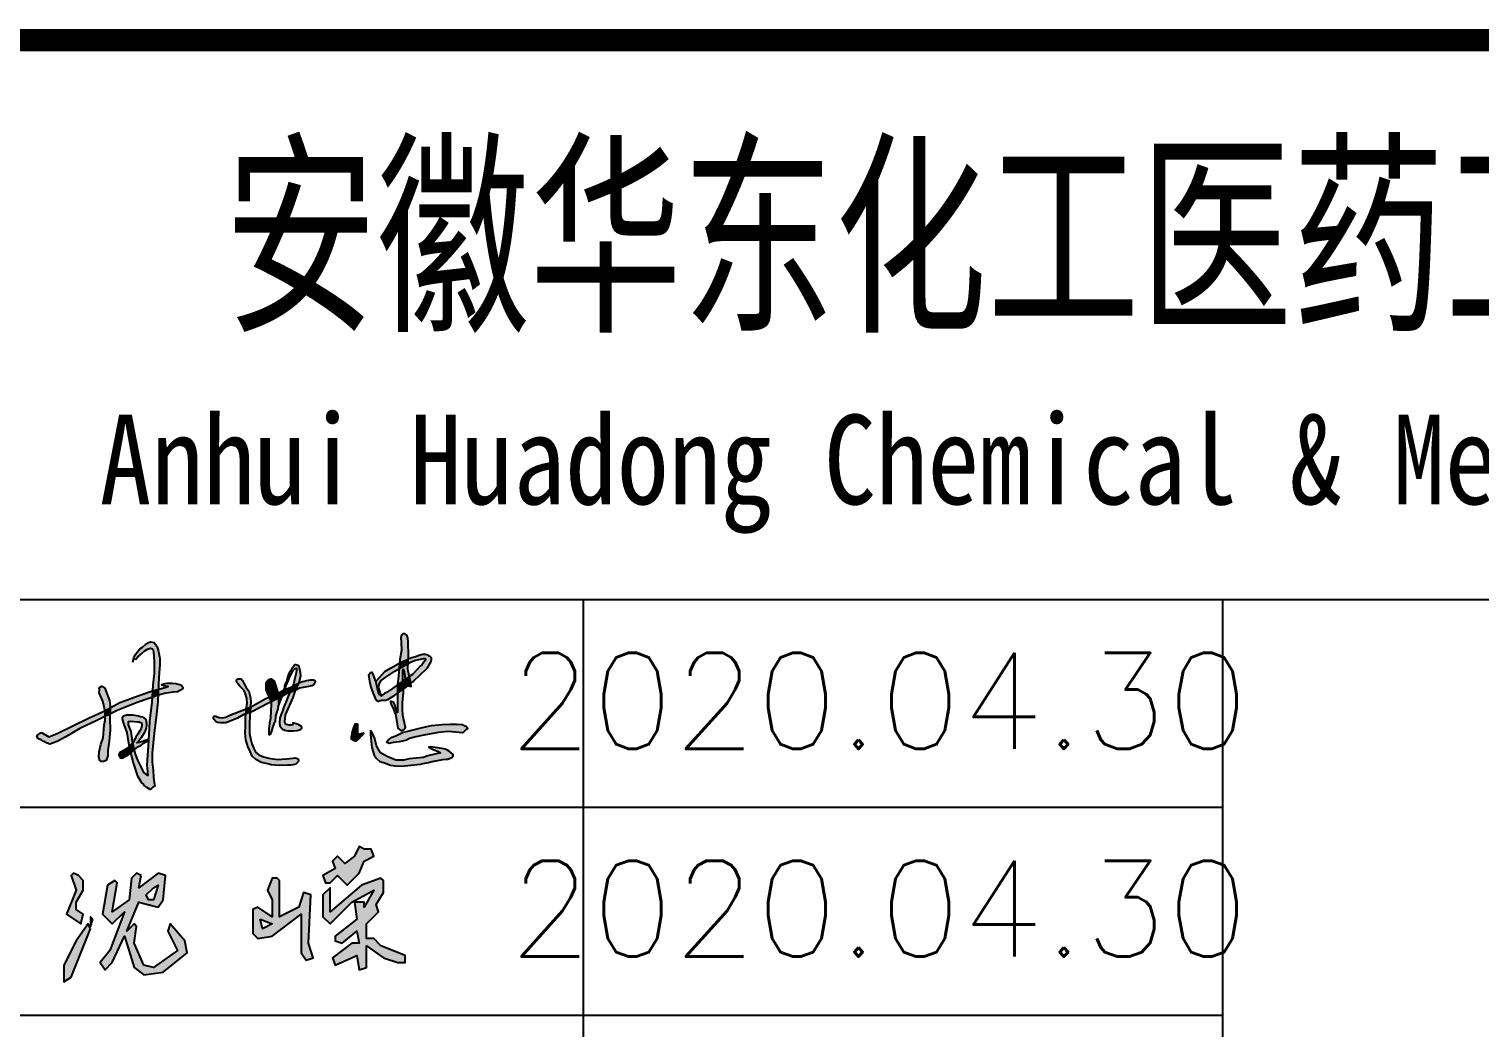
# Model space of a CAD drawing. Extents: x -14785 to 4269, y -25586 to -12228.
# Drawn here: x -13905.84 to -13860.43, y -25547.01 to -25515.75 of the extents above; entities that cross this region are included whole.
import ezdxf
from ezdxf.enums import TextEntityAlignment as Align

# ---------------------------------------------------------------- set-up
doc = ezdxf.new("R2010")
doc.units = 0
doc.header["$LTSCALE"] = 2000
doc.header["$MEASUREMENT"] = 0
doc.layers.get('0').update_dxf_attribs({"linetype": 'CONTINUOUS'})
doc.layers.add('HATCH', color=8, linetype='CONTINUOUS')
doc.styles.add('ECEC_TQ', font='txt_l.shx', dxfattribs={"bigfont": 'hztxt_l.shx'})
doc.styles.add('ECEC_TQ_S', font='')
doc.styles.get('ECEC_TQ_S').set_extended_font_data('SimSun')

msp = doc.modelspace()

# ---------------------------------------------------------------- hatches: boundary and pattern name
at = {"linetype": 'Continuous'}
h = msp.add_hatch(color=256, dxfattribs=at)
h.paths.add_polyline_path([(-13897.318, -25543.452), (-13897.318, -25544.662), (-13897.167, -25544.889), (-13896.94, -25544.814), (-13897.091, -25544.36), (-13897.015, -25542.847), (-13897.242, -25542.772), (-13897.394, -25543.226), (-13897.999, -25543.528), (-13897.999, -25542.394), (-13898.074, -25542.318), (-13898.225, -25542.318), (-13898.377, -25542.696), (-13898.225, -25542.999), (-13898.225, -25543.528), (-13898.679, -25543.226), (-13898.83, -25543.301), (-13898.83, -25544.057), (-13898.679, -25544.209), (-13898.225, -25544.133)])
h.paths.add_polyline_path([(-13898.225, -25543.755), (-13898.528, -25543.906), (-13898.604, -25543.604)], flags=16)
h.paths.add_polyline_path([(-13895.503, -25542.167), (-13895.352, -25541.789), (-13895.049, -25541.637), (-13895.125, -25541.411), (-13895.352, -25541.411), (-13895.503, -25541.335), (-13895.654, -25541.637), (-13895.957, -25541.864), (-13896.184, -25541.637), (-13896.335, -25541.789), (-13896.259, -25542.016), (-13896.637, -25542.242), (-13896.562, -25542.469), (-13896.41, -25542.469), (-13896.184, -25542.242), (-13895.881, -25542.545)])
h.paths.add_polyline_path([(-13894.747, -25542.772), (-13894.747, -25542.394), (-13894.822, -25542.318), (-13895.427, -25542.545), (-13896.41, -25543.377), (-13896.41, -25542.621), (-13896.637, -25542.847), (-13896.637, -25543.528), (-13896.41, -25543.755), (-13895.73, -25543.074), (-13895.049, -25542.696), (-13895.352, -25543.226), (-13895.352, -25543.074), (-13895.654, -25543.074), (-13895.579, -25543.604), (-13896.259, -25544.133), (-13896.259, -25544.284), (-13896.032, -25544.36), (-13895.579, -25543.982), (-13895.503, -25544.36), (-13895.73, -25544.36), (-13896.335, -25544.814), (-13896.259, -25545.041), (-13895.579, -25544.738), (-13895.503, -25545.192), (-13895.276, -25545.116), (-13895.276, -25544.436), (-13894.747, -25544.814), (-13894.293, -25544.965), (-13894.066, -25544.965), (-13894.066, -25544.738), (-13894.822, -25544.436), (-13895.049, -25544.209), (-13895.276, -25544.209), (-13895.276, -25543.755), (-13894.898, -25543.377), (-13894.974, -25543.15)])
h = msp.add_hatch(color=256, dxfattribs=at)
h.paths.add_polyline_path([(-13904.365, -25543.301), (-13904.365, -25543.074), (-13904.138, -25542.696), (-13904.138, -25542.394), (-13904.29, -25542.242), (-13904.441, -25542.167), (-13904.517, -25542.242), (-13904.365, -25542.696), (-13904.668, -25543.452), (-13904.214, -25543.755), (-13904.138, -25543.452)])
h.paths.add_polyline_path([(-13903.836, -25543.604), (-13903.912, -25543.528), (-13903.912, -25543.831)])
h.paths.add_polyline_path([(-13903.912, -25543.906), (-13903.987, -25543.755), (-13904.365, -25544.284), (-13904.743, -25545.041), (-13904.743, -25545.57), (-13904.517, -25545.419)])
h.paths.add_polyline_path([(-13902.399, -25543.074), (-13901.794, -25543.226), (-13901.643, -25542.999), (-13901.567, -25542.242), (-13901.794, -25542.167), (-13902.399, -25542.621), (-13902.323, -25542.242), (-13902.475, -25542.167), (-13902.626, -25542.318), (-13902.702, -25542.999), (-13903.231, -25543.377), (-13903.08, -25542.469), (-13903.155, -25542.394), (-13903.382, -25542.545), (-13903.533, -25543.452), (-13903.231, -25543.755), (-13902.853, -25543.377), (-13903.307, -25544.587), (-13903.609, -25544.965), (-13903.458, -25545.192), (-13903.231, -25544.965), (-13902.853, -25544.133), (-13902.55, -25545.116), (-13902.248, -25545.343), (-13901.643, -25545.267), (-13900.887, -25544.662), (-13900.962, -25544.284), (-13901.416, -25543.755), (-13901.492, -25543.982), (-13901.189, -25544.587), (-13901.945, -25545.116), (-13902.248, -25545.041), (-13902.55, -25544.36), (-13902.475, -25543.831), (-13902.55, -25543.755), (-13902.777, -25543.982)])
h.paths.add_polyline_path([(-13902.172, -25542.847), (-13901.945, -25542.621), (-13901.794, -25542.545), (-13901.945, -25542.999), (-13902.097, -25542.999)], flags=16)
at = {"layer": 'HATCH'}
for points in [[(-13893.972, -25534.936), (-13893.982, -25534.806), (-13894.014, -25534.715), (-13894.077, -25534.673), (-13894.137, -25534.673), (-13894.179, -25534.718), (-13894.196, -25534.796), (-13894.189, -25534.946), (-13894.182, -25535.188), (-13894.231, -25535.479), (-13894.24, -25535.59), (-13894.193, -25535.563), (-13894.049, -25535.504), (-13893.971, -25535.467), (-13893.965, -25535.35)], [(-13901.764, -25535.885), (-13901.743, -25535.65), (-13901.745, -25535.444), (-13901.785, -25535.225), (-13901.828, -25535.089), (-13901.868, -25535.019), (-13901.924, -25534.95), (-13902.037, -25534.928), (-13902.101, -25534.947), (-13902.175, -25534.993), (-13902.29, -25535.099), (-13902.368, -25535.15), (-13902.44, -25535.244), (-13902.515, -25535.332), (-13902.558, -25535.428), (-13902.566, -25535.463), (-13902.492, -25535.47), (-13902.428, -25535.396), (-13902.297, -25535.285), (-13902.229, -25535.224), (-13902.128, -25535.157), (-13902.03, -25535.13), (-13901.963, -25535.157), (-13901.936, -25535.244), (-13901.922, -25535.544), (-13901.916, -25535.905), (-13901.959, -25536.283), (-13901.972, -25536.464), (-13901.794, -25536.413), (-13901.788, -25536.254)], [(-13897.694, -25536.078), (-13897.621, -25535.917), (-13897.572, -25535.827), (-13897.536, -25535.796), (-13897.494, -25535.76), (-13897.469, -25535.756), (-13897.461, -25535.804), (-13897.48, -25535.898), (-13897.532, -25536.104), (-13897.546, -25536.22), (-13897.576, -25536.307), (-13897.562, -25536.299), (-13897.492, -25536.259), (-13897.395, -25536.218), (-13897.371, -25536.165), (-13897.334, -25535.979), (-13897.35, -25535.824), (-13897.369, -25535.752), (-13897.386, -25535.708), (-13897.403, -25535.682), (-13897.423, -25535.667), (-13897.485, -25535.65), (-13897.516, -25535.65), (-13897.592, -25535.738), (-13897.625, -25535.787), (-13897.658, -25535.84), (-13897.696, -25535.898), (-13897.737, -25536.005), (-13897.766, -25536.135), (-13897.81, -25536.229), (-13897.84, -25536.305), (-13897.845, -25536.362), (-13897.877, -25536.441), (-13897.849, -25536.426), (-13897.83, -25536.419), (-13897.787, -25536.297)], [(-13894.667, -25536.036), (-13894.384, -25535.842), (-13894.253, -25535.766), (-13894.24, -25535.59), (-13894.283, -25535.615), (-13894.528, -25535.754), (-13894.703, -25535.851), (-13894.988, -25536.17), (-13894.949, -25536.339), (-13894.921, -25536.48), (-13894.886, -25536.566), (-13894.81, -25536.627), (-13894.898, -25536.342), (-13894.865, -25536.226), (-13894.82, -25536.137)], [(-13893.978, -25535.604), (-13894.041, -25535.644), (-13894.253, -25535.766), (-13894.27, -25536.006), (-13894.305, -25536.269), (-13894.132, -25536.152), (-13894.136, -25536.04), (-13894.14, -25535.858), (-13894.139, -25535.825), (-13894.124, -25535.778), (-13894.096, -25535.843), (-13894.082, -25535.954), (-13894.081, -25535.984), (-13894.074, -25536.057), (-13894.059, -25536.099), (-13893.937, -25536.009), (-13893.968, -25535.848), (-13893.986, -25535.771)], [(-13893.971, -25535.467), (-13894.049, -25535.504), (-13894.193, -25535.563), (-13894.24, -25535.59), (-13894.253, -25535.766), (-13894.041, -25535.644), (-13893.978, -25535.604)], [(-13893.257, -25535.419), (-13893.297, -25535.377), (-13893.385, -25535.319), (-13893.437, -25535.314), (-13893.514, -25535.316), (-13893.595, -25535.339), (-13893.741, -25535.383), (-13893.854, -25535.415), (-13893.944, -25535.454), (-13893.971, -25535.467), (-13893.978, -25535.604), (-13893.924, -25535.569), (-13893.769, -25535.516), (-13893.643, -25535.482), (-13893.535, -25535.46), (-13893.489, -25535.451), (-13893.44, -25535.453), (-13893.423, -25535.478), (-13893.534, -25535.637), (-13893.601, -25535.688), (-13893.688, -25535.791), (-13893.836, -25535.949), (-13893.937, -25536.009), (-13893.923, -25536.08), (-13893.885, -25536.218), (-13893.789, -25536.14), (-13893.631, -25535.995), (-13893.39, -25535.766), (-13893.267, -25535.543), (-13893.25, -25535.473)], [(-13898.911, -25536.633), (-13898.962, -25536.475), (-13899.037, -25536.354), (-13899.107, -25536.239), (-13899.154, -25536.135), (-13899.196, -25536.086), (-13899.292, -25536.082), (-13899.345, -25536.131), (-13899.334, -25536.197), (-13899.305, -25536.231), (-13899.277, -25536.261), (-13899.24, -25536.314), (-13899.17, -25536.385), (-13899.103, -25536.448), (-13899.073, -25536.522), (-13899.019, -25536.699), (-13899.006, -25536.851), (-13899.026, -25536.995), (-13899.028, -25537.015), (-13898.901, -25536.96), (-13898.896, -25536.781)], [(-13898.117, -25536.319), (-13898.169, -25536.163), (-13898.261, -25536.087), (-13898.305, -25536.099), (-13898.369, -25536.147), (-13898.413, -25536.199), (-13898.413, -25536.283), (-13898.413, -25536.423), (-13898.349, -25536.584), (-13898.326, -25536.651), (-13898.316, -25536.646), (-13898.046, -25536.531)], [(-13896.983, -25536.304), (-13896.936, -25536.279), (-13896.915, -25536.257), (-13896.893, -25536.222), (-13896.878, -25536.184), (-13896.879, -25536.156), (-13896.882, -25536.145), (-13896.892, -25536.132), (-13896.938, -25536.116), (-13897.032, -25536.116), (-13897.082, -25536.123), (-13897.152, -25536.136), (-13897.229, -25536.153), (-13897.305, -25536.179), (-13897.382, -25536.213), (-13897.395, -25536.218), (-13897.497, -25536.45), (-13897.369, -25536.382), (-13897.142, -25536.339)], [(-13894.994, -25536.142), (-13895.01, -25536.103), (-13895.065, -25535.968), (-13895.101, -25535.898), (-13895.108, -25535.875), (-13895.152, -25535.883), (-13895.168, -25535.914), (-13895.21, -25535.972), (-13895.178, -25536.16), (-13895.135, -25536.341), (-13895.062, -25536.54), (-13894.982, -25536.742), (-13894.895, -25536.799), (-13894.853, -25536.774), (-13894.817, -25536.768), (-13894.791, -25536.767), (-13894.741, -25536.767), (-13894.686, -25536.765), (-13894.615, -25536.746), (-13894.454, -25536.641), (-13894.36, -25536.564), (-13894.307, -25536.527), (-13894.305, -25536.269), (-13894.464, -25536.392), (-13894.583, -25536.466), (-13894.653, -25536.509), (-13894.709, -25536.54), (-13894.783, -25536.593), (-13894.81, -25536.627), (-13894.886, -25536.566), (-13894.921, -25536.48), (-13894.949, -25536.339)], [(-13894.028, -25536.234), (-13894.061, -25536.118), (-13894.059, -25536.099), (-13894.115, -25536.141), (-13894.132, -25536.152), (-13894.125, -25536.403), (-13894.047, -25536.35), (-13893.979, -25536.294)], [(-13893.923, -25536.08), (-13893.937, -25536.009), (-13893.937, -25536.009), (-13894.059, -25536.099), (-13894.061, -25536.118), (-13894.028, -25536.234), (-13893.979, -25536.294), (-13893.885, -25536.218)], [(-13903.314, -25536.76), (-13903.398, -25536.539), (-13903.468, -25536.372), (-13903.556, -25536.315), (-13903.638, -25536.371), (-13903.632, -25536.435), (-13903.644, -25536.523), (-13903.601, -25536.622), (-13903.526, -25536.786), (-13903.497, -25536.92), (-13903.461, -25537.084), (-13903.302, -25536.996), (-13903.301, -25536.945)], [(-13902.453, -25536.823), (-13901.985, -25536.661), (-13901.972, -25536.464), (-13902.001, -25536.472), (-13902.308, -25536.573), (-13902.997, -25536.827), (-13903.302, -25536.996), (-13903.305, -25537.19), (-13903.082, -25537.079)], [(-13901.794, -25536.413), (-13901.972, -25536.464), (-13901.985, -25536.661), (-13901.801, -25536.597)], [(-13901.101, -25536.441), (-13901.027, -25536.389), (-13901.025, -25536.346), (-13901.068, -25536.288), (-13901.114, -25536.266), (-13901.171, -25536.251), (-13901.239, -25536.235), (-13901.355, -25536.223), (-13901.435, -25536.218), (-13901.512, -25536.218), (-13901.571, -25536.229), (-13901.633, -25536.241), (-13901.681, -25536.262), (-13901.677, -25536.286), (-13901.625, -25536.299), (-13901.557, -25536.315), (-13901.487, -25536.33), (-13901.549, -25536.348), (-13901.691, -25536.383), (-13901.794, -25536.413), (-13901.801, -25536.597), (-13901.755, -25536.581), (-13901.592, -25536.548), (-13901.334, -25536.505), (-13901.192, -25536.488)], [(-13898.025, -25536.593), (-13898.046, -25536.531), (-13898.316, -25536.646), (-13898.326, -25536.651), (-13898.303, -25536.717), (-13898.261, -25536.804), (-13898.028, -25536.69)], [(-13897.877, -25536.441), (-13898.032, -25536.526), (-13898.046, -25536.531), (-13898.025, -25536.593), (-13898.028, -25536.69), (-13897.99, -25536.672), (-13897.94, -25536.643)], [(-13897.574, -25536.673), (-13897.509, -25536.477), (-13897.497, -25536.45), (-13897.521, -25536.462), (-13897.668, -25536.514), (-13897.716, -25536.596), (-13897.794, -25536.795), (-13897.865, -25536.964), (-13897.909, -25537.101), (-13897.944, -25537.188), (-13897.983, -25537.316), (-13897.999, -25537.458), (-13897.989, -25537.553), (-13897.922, -25537.639), (-13897.902, -25537.664), (-13897.834, -25537.691), (-13897.735, -25537.708), (-13897.669, -25537.71), (-13897.56, -25537.71), (-13897.442, -25537.706), (-13897.371, -25537.683), (-13897.337, -25537.667), (-13897.307, -25537.647), (-13897.302, -25537.616), (-13897.31, -25537.578), (-13897.392, -25537.522), (-13897.441, -25537.503), (-13897.535, -25537.469), (-13897.586, -25537.461), (-13897.586, -25537.499), (-13897.589, -25537.523), (-13897.641, -25537.537), (-13897.709, -25537.534), (-13897.779, -25537.515), (-13897.816, -25537.486), (-13897.833, -25537.435), (-13897.808, -25537.215), (-13897.69, -25536.929)], [(-13897.83, -25536.419), (-13897.849, -25536.426), (-13897.877, -25536.441), (-13897.94, -25536.643), (-13897.907, -25536.624), (-13897.865, -25536.517)], [(-13897.618, -25536.428), (-13897.576, -25536.307), (-13897.666, -25536.356), (-13897.83, -25536.419), (-13897.865, -25536.517), (-13897.907, -25536.624), (-13897.788, -25536.556), (-13897.668, -25536.514)], [(-13897.395, -25536.218), (-13897.492, -25536.259), (-13897.562, -25536.299), (-13897.576, -25536.307), (-13897.618, -25536.428), (-13897.668, -25536.514), (-13897.521, -25536.462), (-13897.497, -25536.45)], [(-13894.122, -25536.509), (-13894.125, -25536.403), (-13894.307, -25536.527), (-13894.309, -25536.795), (-13894.31, -25537.009), (-13894.309, -25537.139), (-13894.361, -25537.005), (-13894.39, -25536.899), (-13894.424, -25536.823), (-13894.473, -25536.804), (-13894.5, -25536.792), (-13894.521, -25536.79), (-13894.529, -25536.819), (-13894.513, -25536.865), (-13894.454, -25536.977), (-13894.427, -25537.036), (-13894.397, -25537.131), (-13894.363, -25537.182), (-13894.346, -25537.308), (-13894.319, -25537.507), (-13894.296, -25537.624), (-13894.19, -25537.709), (-13894.11, -25537.672), (-13894.055, -25537.608), (-13894.09, -25537.462), (-13894.135, -25537.233), (-13894.147, -25537.034), (-13894.147, -25536.832)], [(-13894.132, -25536.152), (-13894.305, -25536.269), (-13894.307, -25536.527), (-13894.125, -25536.403)], [(-13893.885, -25536.218), (-13893.979, -25536.294), (-13893.881, -25536.325)], [(-13903.302, -25536.996), (-13903.461, -25537.084), (-13903.456, -25537.107), (-13903.452, -25537.263), (-13903.305, -25537.19)], [(-13902.514, -25538.407), (-13902.539, -25538.302), (-13902.615, -25538.367), (-13902.647, -25538.396), (-13902.647, -25538.397), (-13902.572, -25538.715), (-13902.428, -25539.127), (-13902.319, -25539.326), (-13902.256, -25539.38), (-13902.231, -25539.42), (-13902.153, -25539.489), (-13902.044, -25539.545), (-13902.005, -25539.519), (-13901.971, -25539.487), (-13901.898, -25539.442), (-13901.92, -25539.332), (-13901.937, -25539.172), (-13901.956, -25538.944), (-13901.984, -25538.691), (-13901.981, -25538.406), (-13901.952, -25538.084), (-13901.924, -25537.775), (-13901.855, -25537.281), (-13901.809, -25536.805), (-13901.801, -25536.597), (-13901.985, -25536.661), (-13901.996, -25536.823), (-13902.071, -25537.4), (-13902.077, -25537.644), (-13902.088, -25537.826), (-13902.108, -25538.191), (-13902.128, -25538.47), (-13902.151, -25538.791), (-13902.131, -25538.992), (-13902.118, -25539.11), (-13902.245, -25539.02), (-13902.31, -25538.879), (-13902.43, -25538.631)], [(-13899.131, -25537.215), (-13899.051, -25537.185), (-13899.028, -25537.015), (-13899.149, -25537.066), (-13899.551, -25537.221), (-13899.676, -25537.28), (-13899.794, -25537.301), (-13899.885, -25537.292), (-13899.947, -25537.275), (-13900.012, -25537.242), (-13900.04, -25537.252), (-13900.06, -25537.277), (-13900.063, -25537.32), (-13900.039, -25537.362), (-13900.009, -25537.398), (-13899.979, -25537.426), (-13899.934, -25537.448), (-13899.855, -25537.458), (-13899.764, -25537.464), (-13899.676, -25537.458), (-13899.541, -25537.41), (-13899.314, -25537.315)], [(-13898.901, -25536.96), (-13899.028, -25537.015), (-13899.051, -25537.185), (-13898.913, -25537.133)], [(-13898.324, -25536.834), (-13898.261, -25536.804), (-13898.303, -25536.717), (-13898.326, -25536.651), (-13898.443, -25536.708), (-13898.855, -25536.941), (-13898.901, -25536.96), (-13898.913, -25537.133), (-13898.842, -25537.106), (-13898.645, -25537.008)], [(-13898.032, -25536.856), (-13898.028, -25536.69), (-13898.261, -25536.804), (-13898.255, -25536.912), (-13898.27, -25537.07), (-13898.284, -25537.322), (-13898.31, -25537.474), (-13898.318, -25537.577), (-13898.329, -25537.636), (-13898.331, -25537.686), (-13898.331, -25537.73), (-13898.337, -25537.787), (-13898.336, -25537.816), (-13898.332, -25537.828), (-13898.324, -25537.835), (-13898.297, -25537.834), (-13898.268, -25537.79), (-13898.219, -25537.609), (-13898.177, -25537.489), (-13898.137, -25537.433), (-13898.125, -25537.253), (-13898.084, -25537.117), (-13898.052, -25537.024)], [(-13897.907, -25536.624), (-13897.94, -25536.643), (-13898.013, -25536.807), (-13898.034, -25536.871), (-13898.045, -25536.965), (-13897.963, -25536.765)], [(-13904.246, -25537.638), (-13903.713, -25537.393), (-13903.452, -25537.263), (-13903.456, -25537.107), (-13903.461, -25537.084), (-13903.973, -25537.316), (-13904.953, -25537.8), (-13905.221, -25537.902), (-13905.445, -25537.765), (-13905.498, -25537.787), (-13905.533, -25537.814), (-13905.568, -25537.849), (-13905.587, -25537.886), (-13905.562, -25537.939), (-13905.523, -25537.97), (-13905.457, -25537.997), (-13905.397, -25538.036), (-13905.321, -25538.08), (-13905.186, -25538.127), (-13905.075, -25538.09), (-13904.956, -25538.047), (-13904.702, -25537.915)], [(-13903.292, -25537.69), (-13903.307, -25537.315), (-13903.305, -25537.19), (-13903.452, -25537.263), (-13903.45, -25537.378), (-13903.488, -25537.536), (-13903.513, -25537.934), (-13903.592, -25538.139), (-13903.644, -25538.371), (-13903.653, -25538.529), (-13903.619, -25538.642), (-13903.587, -25538.674), (-13903.501, -25538.674), (-13903.427, -25538.637), (-13903.371, -25538.493), (-13903.366, -25538.324), (-13903.325, -25538.04)], [(-13902.239, -25537.303), (-13902.276, -25537.279), (-13902.347, -25537.262), (-13902.411, -25537.242), (-13902.469, -25537.229), (-13902.533, -25537.219), (-13902.593, -25537.212), (-13902.691, -25537.212), (-13902.775, -25537.212), (-13902.88, -25537.242), (-13902.907, -25537.283), (-13902.907, -25537.333), (-13902.877, -25537.448), (-13902.846, -25537.542), (-13902.769, -25537.768), (-13902.711, -25538.098), (-13902.687, -25538.214), (-13902.589, -25538.09), (-13902.599, -25538.046), (-13902.645, -25537.735), (-13902.719, -25537.524), (-13902.728, -25537.424), (-13902.636, -25537.409), (-13902.445, -25537.427), (-13902.391, -25537.433), (-13902.349, -25537.453), (-13902.319, -25537.468), (-13902.308, -25537.503), (-13902.308, -25537.546), (-13902.325, -25537.639), (-13902.373, -25537.713), (-13902.43, -25537.813), (-13902.469, -25537.878), (-13902.491, -25537.915), (-13902.519, -25537.959), (-13902.551, -25538.019), (-13902.589, -25538.09), (-13902.539, -25538.302), (-13902.484, -25538.255), (-13902.413, -25538.207), (-13902.332, -25538.157), (-13902.271, -25538.111), (-13902.18, -25538.061), (-13902.099, -25538.024), (-13902.095, -25537.968), (-13902.132, -25537.979), (-13902.234, -25538.018), (-13902.278, -25538.035), (-13902.389, -25538.066), (-13902.453, -25538.08), (-13902.425, -25538.058), (-13902.354, -25537.977), (-13902.327, -25537.933), (-13902.3, -25537.879), (-13902.263, -25537.825), (-13902.216, -25537.748), (-13902.172, -25537.623), (-13902.165, -25537.539), (-13902.165, -25537.475), (-13902.168, -25537.424), (-13902.185, -25537.36)], [(-13898.939, -25537.607), (-13898.936, -25537.466), (-13898.922, -25537.26), (-13898.913, -25537.133), (-13899.051, -25537.185), (-13899.064, -25537.28), (-13899.059, -25537.564), (-13899.069, -25537.788), (-13899.048, -25537.998), (-13898.991, -25538.205), (-13898.921, -25538.354), (-13898.856, -25538.501), (-13898.743, -25538.607), (-13898.561, -25538.704), (-13898.368, -25538.745), (-13898.257, -25538.78), (-13898.012, -25538.795), (-13897.746, -25538.788), (-13897.642, -25538.787), (-13897.567, -25538.781), (-13897.489, -25538.758), (-13897.417, -25538.681), (-13897.399, -25538.645), (-13897.399, -25538.629), (-13897.411, -25538.591), (-13897.439, -25538.577), (-13897.475, -25538.565), (-13897.503, -25538.559), (-13897.574, -25538.572), (-13897.778, -25538.586), (-13897.921, -25538.598), (-13898.043, -25538.609), (-13898.209, -25538.59), (-13898.331, -25538.564), (-13898.504, -25538.523), (-13898.642, -25538.467), (-13898.743, -25538.39), (-13898.803, -25538.263), (-13898.866, -25538.115), (-13898.902, -25537.952), (-13898.933, -25537.792)], [(-13895.42, -25537.856), (-13895.37, -25537.796), (-13895.352, -25537.785), (-13895.41, -25537.781), (-13895.483, -25537.806), (-13895.523, -25537.831), (-13895.551, -25537.826), (-13895.553, -25537.799), (-13895.553, -25537.761), (-13895.558, -25537.703), (-13895.558, -25537.661), (-13895.558, -25537.6), (-13895.561, -25537.565), (-13895.561, -25537.52), (-13895.566, -25537.49), (-13895.631, -25537.485), (-13895.651, -25537.538), (-13895.689, -25537.638), (-13895.734, -25537.789), (-13895.749, -25537.869), (-13895.759, -25537.917), (-13895.751, -25537.967), (-13895.684, -25538.009), (-13895.633, -25538.025), (-13895.593, -25538.022), (-13895.513, -25537.959)], [(-13895.022, -25537.92), (-13895.098, -25537.78), (-13895.149, -25537.706), (-13895.146, -25537.824), (-13895.111, -25538.236), (-13895.036, -25538.472), (-13894.975, -25538.57), (-13894.855, -25538.675), (-13894.714, -25538.716), (-13894.529, -25538.784), (-13894.373, -25538.811), (-13894.184, -25538.813), (-13893.888, -25538.788), (-13893.587, -25538.754), (-13893.498, -25538.734), (-13893.334, -25538.7), (-13893.222, -25538.669), (-13892.886, -25538.607), (-13892.779, -25538.599), (-13892.729, -25538.599), (-13892.608, -25538.546), (-13892.561, -25538.498), (-13892.559, -25538.45), (-13892.622, -25538.399), (-13892.693, -25538.345), (-13892.739, -25538.317), (-13892.816, -25538.29), (-13892.922, -25538.268), (-13893.122, -25538.236), (-13893.265, -25538.21), (-13893.325, -25538.224), (-13893.211, -25538.288), (-13893.166, -25538.306), (-13893.053, -25538.353), (-13893.005, -25538.383), (-13892.961, -25538.405), (-13893.361, -25538.492), (-13893.507, -25538.551), (-13893.941, -25538.591), (-13894.103, -25538.63), (-13894.36, -25538.63), (-13894.628, -25538.52), (-13894.841, -25538.401), (-13894.963, -25538.179)], [(-13893.731, -25537.904), (-13893.481, -25537.848), (-13893.319, -25537.817), (-13893.02, -25537.766), (-13892.715, -25537.736), (-13892.262, -25537.774), (-13892.229, -25537.741), (-13892.155, -25537.672), (-13892.109, -25537.644), (-13892.142, -25537.573), (-13892.282, -25537.519), (-13892.458, -25537.507), (-13892.679, -25537.502), (-13892.903, -25537.509), (-13893.237, -25537.54), (-13893.52, -25537.609), (-13893.693, -25537.652), (-13894.144, -25537.769), (-13894.339, -25537.853), (-13894.472, -25537.909), (-13894.589, -25537.993), (-13894.652, -25538.064), (-13894.568, -25538.105), (-13894.446, -25538.077), (-13894.405, -25538.074), (-13894.26, -25538.054), (-13894.148, -25538.036), (-13894.029, -25538), (-13893.932, -25537.955)], [(-13902.647, -25538.396), (-13902.687, -25538.214), (-13902.843, -25538.309), (-13902.991, -25538.394), (-13903.019, -25538.439), (-13903.028, -25538.476), (-13902.982, -25538.554), (-13902.921, -25538.565), (-13902.812, -25538.506), (-13902.739, -25538.461), (-13902.678, -25538.422)], [(-13902.589, -25538.09), (-13902.687, -25538.214), (-13902.647, -25538.396), (-13902.615, -25538.367), (-13902.539, -25538.302)]]:
    msp.add_hatch(color=256, dxfattribs=at).paths.add_polyline_path(points)

# ---------------------------------------------------------------- linework, layer by layer
for p, q in [((-13923.481, -25533.604), (-13813.481, -25533.604)), ((-13888.481, -25566.104), (-13888.481, -25533.604)), ((-13868.481, -25566.104), (-13868.481, -25533.604)), ((-13923.481, -25540.104), (-13868.481, -25540.104)), ((-13923.481, -25546.604), (-13868.481, -25546.604))]:
    msp.add_line(p, q)
at = {"const_width": 0.7}
msp.add_lwpolyline([(-13743.481, -25516.104), (-13923.481, -25516.104)], dxfattribs=at)
for points in [[(-13894.061, -25536.118), (-13894.028, -25536.234), (-13893.979, -25536.294), (-13893.881, -25536.325), (-13893.885, -25536.218), (-13893.923, -25536.08), (-13893.968, -25535.848), (-13893.986, -25535.771), (-13893.965, -25535.35), (-13893.972, -25534.936), (-13893.982, -25534.806), (-13894.014, -25534.715), (-13894.077, -25534.673), (-13894.137, -25534.673), (-13894.179, -25534.718), (-13894.196, -25534.796), (-13894.189, -25534.946), (-13894.182, -25535.188), (-13894.231, -25535.479), (-13894.27, -25536.006), (-13894.305, -25536.269), (-13894.309, -25536.795), (-13894.31, -25537.009), (-13894.309, -25537.139), (-13894.361, -25537.005), (-13894.39, -25536.899), (-13894.424, -25536.823)], [(-13902.566, -25535.463), (-13902.492, -25535.47), (-13902.492, -25535.47), (-13902.428, -25535.396), (-13902.297, -25535.285), (-13902.229, -25535.224), (-13902.128, -25535.157), (-13902.03, -25535.13), (-13902.03, -25535.13), (-13901.963, -25535.157), (-13901.936, -25535.244), (-13901.922, -25535.544), (-13901.916, -25535.905), (-13901.959, -25536.283), (-13901.996, -25536.823), (-13902.071, -25537.4), (-13902.077, -25537.644), (-13902.088, -25537.826), (-13902.108, -25538.191), (-13902.128, -25538.47), (-13902.151, -25538.791), (-13902.131, -25538.992), (-13902.118, -25539.11), (-13902.118, -25539.11), (-13902.245, -25539.02), (-13902.31, -25538.879), (-13902.43, -25538.631), (-13902.514, -25538.407), (-13902.599, -25538.046), (-13902.645, -25537.735), (-13902.719, -25537.524), (-13902.728, -25537.424), (-13902.728, -25537.424), (-13902.636, -25537.409), (-13902.445, -25537.427), (-13902.445, -25537.427), (-13902.391, -25537.433), (-13902.349, -25537.453), (-13902.319, -25537.468), (-13902.308, -25537.503), (-13902.308, -25537.546), (-13902.325, -25537.639), (-13902.373, -25537.713), (-13902.43, -25537.813), (-13902.469, -25537.878), (-13902.491, -25537.915), (-13902.519, -25537.959), (-13902.551, -25538.019), (-13902.589, -25538.09), (-13902.687, -25538.214), (-13902.843, -25538.309), (-13902.991, -25538.394), (-13903.019, -25538.439), (-13903.028, -25538.476), (-13902.982, -25538.554), (-13902.921, -25538.565), (-13902.812, -25538.506), (-13902.739, -25538.461), (-13902.678, -25538.422), (-13902.615, -25538.367), (-13902.484, -25538.255), (-13902.413, -25538.207), (-13902.332, -25538.157), (-13902.271, -25538.111), (-13902.18, -25538.061), (-13902.099, -25538.024)], [(-13902.59, -25535.561), (-13902.558, -25535.428), (-13902.515, -25535.332), (-13902.44, -25535.244), (-13902.368, -25535.15), (-13902.29, -25535.099), (-13902.175, -25534.993), (-13902.101, -25534.947), (-13902.037, -25534.928), (-13901.924, -25534.95), (-13901.868, -25535.019), (-13901.828, -25535.089), (-13901.785, -25535.225), (-13901.745, -25535.444), (-13901.743, -25535.65), (-13901.764, -25535.885), (-13901.788, -25536.254), (-13901.809, -25536.805), (-13901.855, -25537.281), (-13901.924, -25537.775), (-13901.952, -25538.084), (-13901.981, -25538.406), (-13901.984, -25538.691), (-13901.956, -25538.944), (-13901.937, -25539.172), (-13901.92, -25539.332), (-13901.898, -25539.442), (-13901.971, -25539.487), (-13902.005, -25539.519), (-13902.044, -25539.545), (-13902.153, -25539.489), (-13902.231, -25539.42), (-13902.256, -25539.38), (-13902.319, -25539.326), (-13902.428, -25539.127), (-13902.572, -25538.715), (-13902.647, -25538.397), (-13902.711, -25538.098), (-13902.769, -25537.768), (-13902.846, -25537.542), (-13902.877, -25537.448), (-13902.907, -25537.333), (-13902.907, -25537.283), (-13902.88, -25537.242), (-13902.88, -25537.242), (-13902.775, -25537.212), (-13902.691, -25537.212), (-13902.691, -25537.212), (-13902.593, -25537.212), (-13902.533, -25537.219), (-13902.469, -25537.229), (-13902.411, -25537.242), (-13902.347, -25537.262), (-13902.276, -25537.279), (-13902.239, -25537.303), (-13902.185, -25537.36), (-13902.168, -25537.424), (-13902.165, -25537.475), (-13902.165, -25537.539), (-13902.172, -25537.623), (-13902.216, -25537.748), (-13902.263, -25537.825), (-13902.3, -25537.879), (-13902.327, -25537.933), (-13902.354, -25537.977), (-13902.354, -25537.977), (-13902.425, -25538.058), (-13902.482, -25538.101)], [(-13898.045, -25536.965), (-13897.963, -25536.765), (-13897.865, -25536.517), (-13897.787, -25536.297), (-13897.694, -25536.078), (-13897.621, -25535.917), (-13897.572, -25535.827), (-13897.536, -25535.796), (-13897.494, -25535.76), (-13897.469, -25535.756), (-13897.461, -25535.804), (-13897.48, -25535.898), (-13897.532, -25536.104), (-13897.546, -25536.22), (-13897.618, -25536.428), (-13897.716, -25536.596), (-13897.794, -25536.795), (-13897.865, -25536.964), (-13897.909, -25537.101), (-13897.944, -25537.188), (-13897.983, -25537.316), (-13897.999, -25537.458), (-13897.989, -25537.553), (-13897.922, -25537.639), (-13897.902, -25537.664), (-13897.834, -25537.691), (-13897.735, -25537.708), (-13897.669, -25537.71), (-13897.56, -25537.71), (-13897.442, -25537.706), (-13897.371, -25537.683), (-13897.337, -25537.667), (-13897.307, -25537.647), (-13897.302, -25537.616), (-13897.31, -25537.578), (-13897.392, -25537.522), (-13897.441, -25537.503), (-13897.535, -25537.469), (-13897.586, -25537.461), (-13897.586, -25537.499), (-13897.589, -25537.523), (-13897.641, -25537.537), (-13897.709, -25537.534), (-13897.779, -25537.515), (-13897.816, -25537.486), (-13897.833, -25537.435), (-13897.808, -25537.215), (-13897.69, -25536.929), (-13897.574, -25536.673), (-13897.509, -25536.477), (-13897.371, -25536.165), (-13897.334, -25535.979), (-13897.35, -25535.824), (-13897.369, -25535.752), (-13897.386, -25535.708), (-13897.403, -25535.682), (-13897.423, -25535.667), (-13897.485, -25535.65), (-13897.516, -25535.65), (-13897.592, -25535.738), (-13897.625, -25535.787), (-13897.658, -25535.84), (-13897.696, -25535.898), (-13897.737, -25536.005), (-13897.766, -25536.135), (-13897.81, -25536.229), (-13897.84, -25536.305), (-13897.845, -25536.362)], [(-13895.21, -25535.972), (-13895.168, -25535.914), (-13895.152, -25535.883), (-13895.152, -25535.883), (-13895.108, -25535.875), (-13895.101, -25535.898), (-13895.065, -25535.968), (-13895.01, -25536.103), (-13894.994, -25536.142), (-13894.949, -25536.339), (-13894.921, -25536.48), (-13894.886, -25536.566), (-13894.81, -25536.627), (-13894.898, -25536.342), (-13894.865, -25536.226), (-13894.82, -25536.137), (-13894.667, -25536.036), (-13894.384, -25535.842), (-13894.041, -25535.644), (-13893.924, -25535.569), (-13893.769, -25535.516), (-13893.643, -25535.482), (-13893.535, -25535.46), (-13893.489, -25535.451), (-13893.44, -25535.453), (-13893.423, -25535.478), (-13893.534, -25535.637), (-13893.601, -25535.688), (-13893.688, -25535.791), (-13893.836, -25535.949), (-13893.937, -25536.009), (-13894.115, -25536.141), (-13894.305, -25536.269), (-13894.464, -25536.392), (-13894.583, -25536.466), (-13894.653, -25536.509), (-13894.709, -25536.54), (-13894.783, -25536.593), (-13894.81, -25536.627)], [(-13894.988, -25536.17), (-13894.703, -25535.851), (-13894.528, -25535.754), (-13894.283, -25535.615), (-13894.193, -25535.563), (-13894.049, -25535.504), (-13893.944, -25535.454), (-13893.854, -25535.415), (-13893.741, -25535.383), (-13893.595, -25535.339), (-13893.514, -25535.316), (-13893.437, -25535.314), (-13893.385, -25535.319), (-13893.297, -25535.377), (-13893.257, -25535.419), (-13893.25, -25535.473), (-13893.267, -25535.543), (-13893.39, -25535.766), (-13893.631, -25535.995), (-13893.789, -25536.14), (-13894.047, -25536.35), (-13894.36, -25536.564), (-13894.454, -25536.641), (-13894.615, -25536.746), (-13894.686, -25536.765), (-13894.741, -25536.767), (-13894.791, -25536.767), (-13894.817, -25536.768), (-13894.853, -25536.774), (-13894.895, -25536.799)], [(-13900.012, -25537.242), (-13899.947, -25537.275), (-13899.885, -25537.292), (-13899.794, -25537.301), (-13899.676, -25537.28), (-13899.551, -25537.221), (-13899.149, -25537.066), (-13898.855, -25536.941), (-13898.443, -25536.708), (-13898.316, -25536.646), (-13898.032, -25536.526), (-13897.849, -25536.426), (-13897.666, -25536.356), (-13897.562, -25536.299), (-13897.492, -25536.259), (-13897.382, -25536.213), (-13897.305, -25536.179), (-13897.229, -25536.153), (-13897.152, -25536.136), (-13897.082, -25536.123), (-13897.032, -25536.116), (-13896.938, -25536.116), (-13896.938, -25536.116), (-13896.892, -25536.132)], [(-13899.334, -25536.197), (-13899.345, -25536.131), (-13899.292, -25536.082), (-13899.196, -25536.086), (-13899.154, -25536.135), (-13899.107, -25536.239), (-13899.037, -25536.354), (-13898.962, -25536.475), (-13898.911, -25536.633), (-13898.896, -25536.781), (-13898.901, -25536.96), (-13898.922, -25537.26), (-13898.936, -25537.466), (-13898.939, -25537.607), (-13898.933, -25537.792), (-13898.902, -25537.952), (-13898.866, -25538.115), (-13898.803, -25538.263), (-13898.743, -25538.39), (-13898.642, -25538.467), (-13898.504, -25538.523), (-13898.331, -25538.564), (-13898.209, -25538.59), (-13898.043, -25538.609), (-13897.921, -25538.598), (-13897.778, -25538.586), (-13897.574, -25538.572), (-13897.503, -25538.559), (-13897.475, -25538.565), (-13897.439, -25538.577), (-13897.411, -25538.591), (-13897.399, -25538.629), (-13897.399, -25538.645), (-13897.417, -25538.681), (-13897.489, -25538.758), (-13897.567, -25538.781), (-13897.642, -25538.787), (-13897.746, -25538.788), (-13898.012, -25538.795), (-13898.257, -25538.78), (-13898.368, -25538.745), (-13898.561, -25538.704), (-13898.743, -25538.607), (-13898.856, -25538.501), (-13898.921, -25538.354), (-13898.991, -25538.205), (-13899.048, -25537.998), (-13899.069, -25537.788), (-13899.059, -25537.564), (-13899.064, -25537.28), (-13899.026, -25536.995), (-13899.006, -25536.851), (-13899.019, -25536.699), (-13899.073, -25536.522), (-13899.103, -25536.448), (-13899.17, -25536.385), (-13899.24, -25536.314), (-13899.277, -25536.261), (-13899.305, -25536.231), (-13899.334, -25536.197)], [(-13898.349, -25536.584), (-13898.413, -25536.423), (-13898.413, -25536.283), (-13898.413, -25536.199), (-13898.369, -25536.147), (-13898.305, -25536.099), (-13898.261, -25536.087), (-13898.169, -25536.163), (-13898.117, -25536.319), (-13898.025, -25536.593), (-13898.032, -25536.856), (-13898.052, -25537.024), (-13898.084, -25537.117), (-13898.125, -25537.253), (-13898.137, -25537.433), (-13898.177, -25537.489), (-13898.219, -25537.609), (-13898.268, -25537.79), (-13898.297, -25537.834), (-13898.324, -25537.835)], [(-13895.21, -25535.972), (-13895.178, -25536.16), (-13895.135, -25536.341), (-13895.062, -25536.54), (-13894.982, -25536.742), (-13894.895, -25536.799)], [(-13894.424, -25536.823), (-13894.473, -25536.804), (-13894.5, -25536.792), (-13894.521, -25536.79), (-13894.529, -25536.819), (-13894.513, -25536.865), (-13894.454, -25536.977), (-13894.427, -25537.036), (-13894.397, -25537.131), (-13894.363, -25537.182), (-13894.346, -25537.308), (-13894.319, -25537.507), (-13894.296, -25537.624), (-13894.19, -25537.709), (-13894.11, -25537.672), (-13894.055, -25537.608), (-13894.055, -25537.608), (-13894.09, -25537.462), (-13894.135, -25537.233), (-13894.147, -25537.034), (-13894.147, -25536.832), (-13894.122, -25536.509), (-13894.136, -25536.04), (-13894.14, -25535.858), (-13894.139, -25535.825), (-13894.124, -25535.778), (-13894.124, -25535.778), (-13894.096, -25535.843), (-13894.082, -25535.954), (-13894.081, -25535.984), (-13894.074, -25536.057), (-13894.059, -25536.099), (-13894.061, -25536.118)], [(-13905.445, -25537.765), (-13905.221, -25537.902), (-13904.953, -25537.8), (-13903.973, -25537.316), (-13903.461, -25537.084), (-13902.997, -25536.827), (-13902.308, -25536.573), (-13902.001, -25536.472), (-13901.691, -25536.383), (-13901.549, -25536.348), (-13901.487, -25536.33), (-13901.557, -25536.315), (-13901.625, -25536.299), (-13901.677, -25536.286), (-13901.677, -25536.286), (-13901.681, -25536.262), (-13901.633, -25536.241), (-13901.571, -25536.229), (-13901.512, -25536.218), (-13901.435, -25536.218), (-13901.355, -25536.223), (-13901.239, -25536.235), (-13901.171, -25536.251), (-13901.114, -25536.266), (-13901.068, -25536.288), (-13901.025, -25536.346), (-13901.027, -25536.389), (-13901.101, -25536.441), (-13901.192, -25536.488), (-13901.334, -25536.505), (-13901.592, -25536.548), (-13901.755, -25536.581), (-13902.453, -25536.823), (-13903.082, -25537.079), (-13903.713, -25537.393), (-13904.246, -25537.638), (-13904.702, -25537.915), (-13904.956, -25538.047), (-13905.075, -25538.09), (-13905.186, -25538.127), (-13905.321, -25538.08), (-13905.397, -25538.036), (-13905.457, -25537.997), (-13905.523, -25537.97), (-13905.562, -25537.939), (-13905.587, -25537.886), (-13905.568, -25537.849), (-13905.533, -25537.814), (-13905.498, -25537.787), (-13905.445, -25537.765)], [(-13903.638, -25536.371), (-13903.556, -25536.315), (-13903.468, -25536.372), (-13903.398, -25536.539), (-13903.314, -25536.76), (-13903.301, -25536.945), (-13903.307, -25537.315), (-13903.292, -25537.69), (-13903.325, -25538.04), (-13903.366, -25538.324), (-13903.371, -25538.493), (-13903.427, -25538.637), (-13903.501, -25538.674), (-13903.587, -25538.674), (-13903.619, -25538.642), (-13903.653, -25538.529), (-13903.644, -25538.371), (-13903.592, -25538.139), (-13903.513, -25537.934), (-13903.488, -25537.536), (-13903.45, -25537.378), (-13903.456, -25537.107), (-13903.497, -25536.92), (-13903.526, -25536.786), (-13903.601, -25536.622), (-13903.644, -25536.523), (-13903.632, -25536.435), (-13903.638, -25536.371)], [(-13896.892, -25536.132), (-13896.882, -25536.145), (-13896.879, -25536.156), (-13896.878, -25536.184), (-13896.893, -25536.222), (-13896.915, -25536.257), (-13896.936, -25536.279), (-13896.983, -25536.304), (-13897.142, -25536.339), (-13897.369, -25536.382), (-13897.521, -25536.462), (-13897.788, -25536.556), (-13897.99, -25536.672), (-13898.324, -25536.834), (-13898.645, -25537.008), (-13898.842, -25537.106), (-13899.131, -25537.215), (-13899.314, -25537.315), (-13899.541, -25537.41), (-13899.676, -25537.458), (-13899.764, -25537.464), (-13899.855, -25537.458), (-13899.934, -25537.448), (-13899.979, -25537.426), (-13900.009, -25537.398), (-13900.039, -25537.362), (-13900.063, -25537.32), (-13900.06, -25537.277), (-13900.04, -25537.252), (-13900.012, -25537.242)], [(-13897.845, -25536.362), (-13897.877, -25536.441), (-13897.94, -25536.643), (-13898.013, -25536.807), (-13898.034, -25536.871)], [(-13898.349, -25536.584), (-13898.303, -25536.717), (-13898.261, -25536.804), (-13898.255, -25536.912), (-13898.27, -25537.07), (-13898.284, -25537.322), (-13898.31, -25537.474), (-13898.318, -25537.577), (-13898.329, -25537.636), (-13898.331, -25537.686), (-13898.331, -25537.73), (-13898.337, -25537.787), (-13898.336, -25537.816)], [(-13898.336, -25537.816), (-13898.332, -25537.828), (-13898.324, -25537.835)], [(-13895.631, -25537.485), (-13895.651, -25537.538), (-13895.689, -25537.638), (-13895.734, -25537.789), (-13895.749, -25537.869), (-13895.759, -25537.917), (-13895.751, -25537.967), (-13895.751, -25537.967), (-13895.684, -25538.009), (-13895.633, -25538.025), (-13895.593, -25538.022), (-13895.513, -25537.959), (-13895.42, -25537.856), (-13895.37, -25537.796), (-13895.335, -25537.774)], [(-13895.631, -25537.485), (-13895.566, -25537.49), (-13895.561, -25537.52), (-13895.561, -25537.565), (-13895.558, -25537.6), (-13895.558, -25537.661), (-13895.558, -25537.703), (-13895.553, -25537.761), (-13895.553, -25537.799), (-13895.551, -25537.826), (-13895.551, -25537.826), (-13895.523, -25537.831), (-13895.483, -25537.806), (-13895.41, -25537.781), (-13895.41, -25537.781), (-13895.352, -25537.785)], [(-13895.149, -25537.706), (-13895.146, -25537.824), (-13895.111, -25538.236), (-13895.036, -25538.472), (-13894.975, -25538.57), (-13894.855, -25538.675), (-13894.714, -25538.716), (-13894.529, -25538.784), (-13894.373, -25538.811), (-13894.184, -25538.813), (-13893.888, -25538.788), (-13893.587, -25538.754), (-13893.498, -25538.734), (-13893.334, -25538.7), (-13893.222, -25538.669), (-13892.886, -25538.607), (-13892.779, -25538.599), (-13892.729, -25538.599), (-13892.608, -25538.546), (-13892.561, -25538.498), (-13892.559, -25538.45), (-13892.622, -25538.399), (-13892.693, -25538.345), (-13892.739, -25538.317), (-13892.816, -25538.29), (-13892.922, -25538.268), (-13893.122, -25538.236), (-13893.265, -25538.21), (-13893.325, -25538.224), (-13893.325, -25538.224), (-13893.325, -25538.224), (-13893.211, -25538.288), (-13893.166, -25538.306), (-13893.053, -25538.353), (-13893.005, -25538.383), (-13892.961, -25538.405), (-13893.361, -25538.492), (-13893.507, -25538.551), (-13893.941, -25538.591), (-13894.103, -25538.63), (-13894.36, -25538.63), (-13894.628, -25538.52), (-13894.841, -25538.401), (-13894.963, -25538.179), (-13895.022, -25537.92), (-13895.098, -25537.78), (-13895.149, -25537.706)], [(-13894.589, -25537.993), (-13894.472, -25537.909), (-13894.339, -25537.853), (-13894.144, -25537.769), (-13893.693, -25537.652), (-13893.52, -25537.609), (-13893.237, -25537.54), (-13892.903, -25537.509), (-13892.679, -25537.502), (-13892.458, -25537.507), (-13892.282, -25537.519), (-13892.142, -25537.573), (-13892.142, -25537.573), (-13892.109, -25537.644), (-13892.155, -25537.672), (-13892.229, -25537.741), (-13892.262, -25537.774), (-13892.262, -25537.774), (-13892.715, -25537.736), (-13893.02, -25537.766), (-13893.319, -25537.817), (-13893.481, -25537.848), (-13893.731, -25537.904), (-13893.932, -25537.955), (-13894.029, -25538), (-13894.148, -25538.036), (-13894.26, -25538.054), (-13894.405, -25538.074), (-13894.446, -25538.077), (-13894.568, -25538.105), (-13894.652, -25538.064), (-13894.589, -25537.993), (-13894.589, -25537.993)], [(-13902.453, -25538.08), (-13902.453, -25538.08), (-13902.389, -25538.066), (-13902.278, -25538.035), (-13902.234, -25538.018), (-13902.132, -25537.979), (-13902.095, -25537.968)]]:
    msp.add_lwpolyline(points)
at = {"linetype": 'Continuous', "elevation": 2318108.623}
for points in [[(-13895.352, -25541.411), (-13895.503, -25541.335), (-13895.654, -25541.637), (-13895.957, -25541.864), (-13896.184, -25541.637), (-13896.335, -25541.789), (-13896.259, -25542.016), (-13896.637, -25542.242), (-13896.562, -25542.469), (-13896.41, -25542.469), (-13896.184, -25542.242), (-13895.881, -25542.545), (-13895.503, -25542.167), (-13895.352, -25541.789), (-13895.049, -25541.637), (-13895.125, -25541.411), (-13895.352, -25541.411)], [(-13904.29, -25542.242), (-13904.441, -25542.167), (-13904.517, -25542.242), (-13904.365, -25542.696), (-13904.668, -25543.452), (-13904.214, -25543.755), (-13904.138, -25543.452), (-13904.365, -25543.301), (-13904.365, -25543.074), (-13904.138, -25542.696), (-13904.138, -25542.394), (-13904.29, -25542.242)], [(-13902.323, -25542.242), (-13902.475, -25542.167), (-13902.626, -25542.318), (-13902.702, -25542.999), (-13903.231, -25543.377), (-13903.08, -25542.469), (-13903.155, -25542.394), (-13903.382, -25542.545), (-13903.533, -25543.452), (-13903.231, -25543.755), (-13902.853, -25543.377), (-13903.307, -25544.587), (-13903.609, -25544.965), (-13903.458, -25545.192), (-13903.231, -25544.965), (-13902.853, -25544.133), (-13902.55, -25545.116), (-13902.248, -25545.343), (-13901.643, -25545.267), (-13900.887, -25544.662), (-13900.962, -25544.284), (-13901.416, -25543.755), (-13901.492, -25543.982), (-13901.189, -25544.587), (-13901.945, -25545.116), (-13902.248, -25545.041), (-13902.55, -25544.36), (-13902.475, -25543.831), (-13902.55, -25543.755), (-13902.777, -25543.982), (-13902.399, -25543.074), (-13901.794, -25543.226), (-13901.643, -25542.999), (-13901.567, -25542.242), (-13901.794, -25542.167), (-13902.399, -25542.621), (-13902.323, -25542.242)], [(-13897.999, -25542.394), (-13898.074, -25542.318), (-13898.225, -25542.318), (-13898.377, -25542.696), (-13898.225, -25542.999), (-13898.225, -25543.528), (-13898.679, -25543.226), (-13898.83, -25543.301), (-13898.83, -25544.057), (-13898.679, -25544.209), (-13898.225, -25544.133), (-13897.318, -25543.452), (-13897.318, -25544.662), (-13897.167, -25544.889), (-13896.94, -25544.814), (-13897.091, -25544.36), (-13897.015, -25542.847), (-13897.242, -25542.772), (-13897.394, -25543.226), (-13897.999, -25543.528), (-13897.999, -25542.394)], [(-13894.747, -25542.394), (-13894.822, -25542.318), (-13895.427, -25542.545), (-13896.41, -25543.377), (-13896.41, -25542.621), (-13896.637, -25542.847), (-13896.637, -25543.528), (-13896.41, -25543.755), (-13895.73, -25543.074), (-13895.049, -25542.696), (-13895.352, -25543.226), (-13895.352, -25543.074), (-13895.654, -25543.074), (-13895.579, -25543.604), (-13896.259, -25544.133), (-13896.259, -25544.284), (-13896.032, -25544.36), (-13895.579, -25543.982), (-13895.503, -25544.36), (-13895.73, -25544.36), (-13896.335, -25544.814), (-13896.259, -25545.041), (-13895.579, -25544.738), (-13895.503, -25545.192), (-13895.276, -25545.116), (-13895.276, -25544.436), (-13894.747, -25544.814), (-13894.293, -25544.965), (-13894.066, -25544.965), (-13894.066, -25544.738), (-13894.822, -25544.436), (-13895.049, -25544.209), (-13895.276, -25544.209), (-13895.276, -25543.755), (-13894.898, -25543.377), (-13894.974, -25543.15), (-13894.747, -25542.772), (-13894.747, -25542.394)], [(-13901.945, -25542.621), (-13901.794, -25542.545), (-13901.945, -25542.999), (-13902.097, -25542.999), (-13902.172, -25542.847), (-13901.945, -25542.621)], [(-13903.912, -25543.906), (-13903.987, -25543.755), (-13904.365, -25544.284), (-13904.743, -25545.041), (-13904.743, -25545.57), (-13904.517, -25545.419), (-13903.912, -25543.906)], [(-13903.836, -25543.604), (-13903.912, -25543.528), (-13903.912, -25543.831), (-13903.836, -25543.604)], [(-13898.604, -25543.604), (-13898.225, -25543.755), (-13898.528, -25543.906), (-13898.604, -25543.604)]]:
    msp.add_lwpolyline(points, dxfattribs=at)

# ---------------------------------------------------------------- texts
at = {"style": 'ECEC_TQ_S'}
for s, height, width, p in [('安徽华东化工医药工程有限责任公司', 5, 0.7, (-13861.532, -25522.104)), ('Anhui Huadong Chemical & Medical Engineering Co.,Ltd', 2.8, 0.85, (-13861.532, -25529.604))]:
    msp.add_text(s, height=height, dxfattribs=dict(at, width=width)).set_placement(p, align=Align.MIDDLE)
at = {"style": 'ECEC_TQ'}
for p in [(-13879.237, -25536.776), (-13879.237, -25543.276)]:
    msp.add_attdef('2020.04.30', text=' ', height=3, dxfattribs=at).set_placement(p, align=Align.MIDDLE)

doc.saveas('drawing.dxf')
